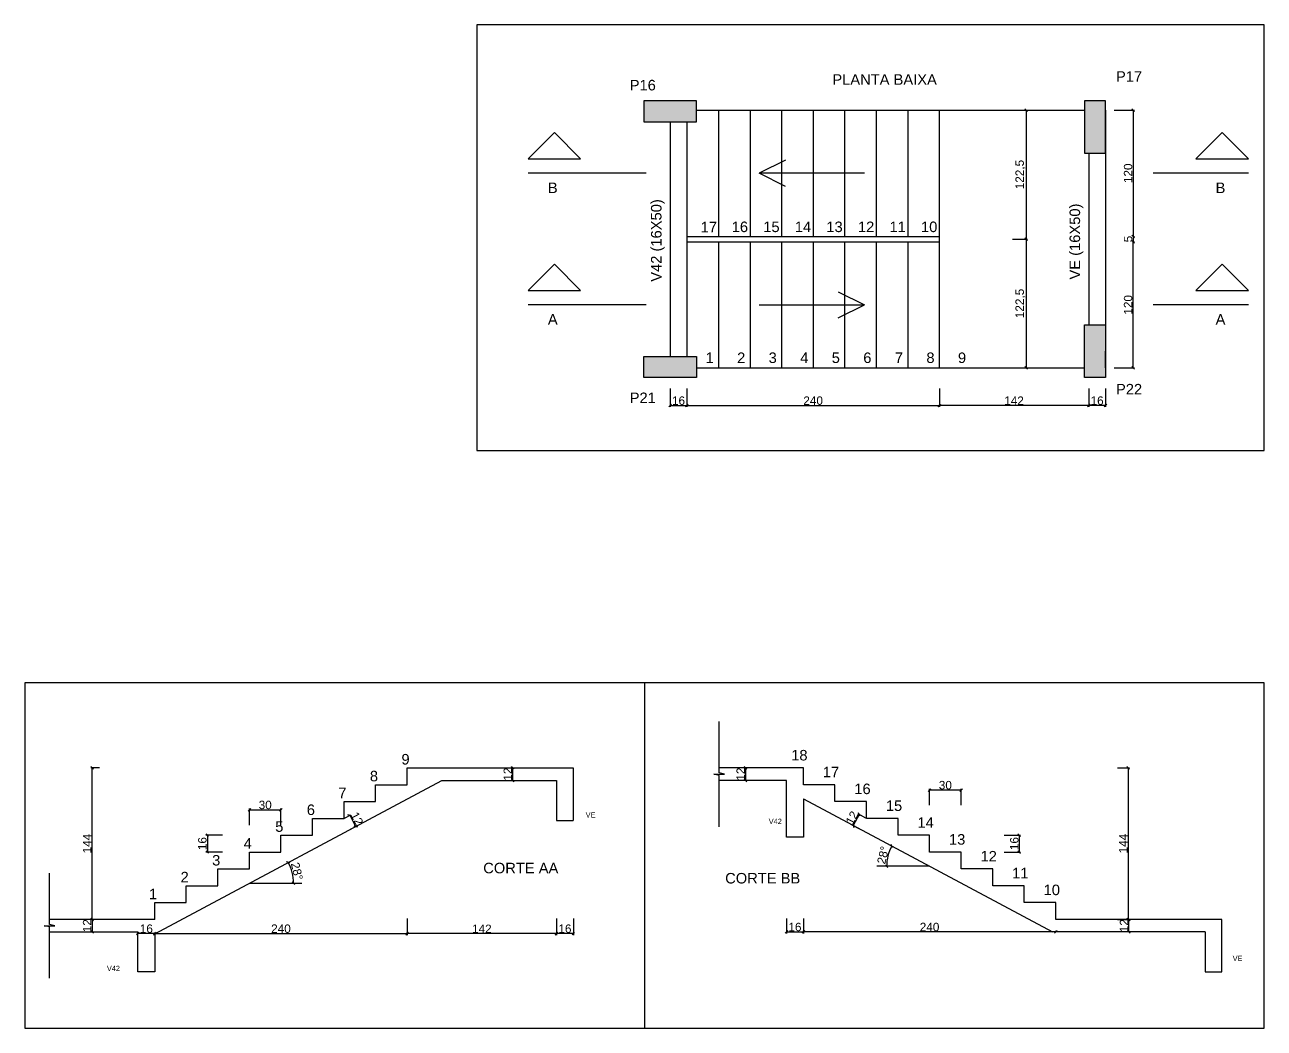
# Model space of a CAD drawing. Header units: millimetres. Extents: x 1050 to 3671, y 607 to 2550.
# Drawn here: x 1050 to 2228, y 1596 to 2550 of the extents above; entities that cross this region are included whole.
import ezdxf

# ---------------------------------------------------------------- set-up
doc = ezdxf.new("R2010")
doc.units = ezdxf.units.MM
doc.styles.get("Standard").update_dxf_attribs({"font": 'arial.ttf'})
doc.dimstyles.new('ISO-25', dxfattribs={"dimtxt": 8, "dimasz": 2.5, "dimexe": 1.25, "dimexo": 0.625, "dimtad": 1, "dimtxsty": 'Standard', "dimblk": 'OBLIQUE', "dimcen": 2.5, "dimclrd": 3, "dimclre": 3, "dimclrt": 256, "dimadec": 0, "dimazin": 0, "dimtfac": 1, "dimtmove": 0, "dimatfit": 3, "dimfxl": 1, "dimtfillclr": 2, "dimarcsym": 0})

# ---------------------------------------------------------------- blocks, each defined once
blk = doc.blocks.new('_Oblique')
at = {"color": 0, "linetype": 'ByBlock', "lineweight": -2}
blk.add_line((-0.5, -0.5), (0.5, 0.5), dxfattribs=at)
blk = doc.blocks.new('*D2')
at = {"color": 3, "lineweight": -2, "transparency": 16777216}
for p, q in [((1513.4, 1843.6), (1513.4, 1831.6)), ((1514.1, 1843.6), (1514.7, 1843.6)), ((1514.1, 1831.6), (1514.7, 1831.6))]:
    blk.add_line(p, q, dxfattribs=at)
at = {"layer": 'Defpoints', "color": 0, "transparency": 16777216}
for p in [(1513.4, 1843.6), (1513.4, 1831.6), (1513.4, 1831.6)]:
    blk.add_point(p, dxfattribs=at)
at = {"color": 3, "lineweight": -2, "transparency": 16777216, "xscale": 2.5, "yscale": 2.5, "zscale": 2.5}
for p, rotation in [((1513.4, 1843.6), 90), ((1513.4, 1831.6), 270)]:
    blk.add_blockref('_Oblique', p, dxfattribs=dict(at, rotation=rotation))
at = {"transparency": 16777216, "insert": (1508.8, 1837.6), "char_height": 8, "attachment_point": 5, "rotation": 90}
blk.add_mtext('12', dxfattribs=at)
blk = doc.blocks.new('*D3')
at = {"color": 3, "lineweight": -2, "transparency": 16777216}
for p, q in [((1353.6, 1795.9), (1359.6, 1799)), ((1358.5, 1798.5), (1364.1, 1787.9)), ((1359.3, 1785.3), (1365.2, 1788.5))]:
    blk.add_line(p, q, dxfattribs=at)
at = {"layer": 'Defpoints', "color": 0, "transparency": 16777216}
for p in [(1353.1, 1795.6), (1358.7, 1785), (1364.1, 1787.9)]:
    blk.add_point(p, dxfattribs=at)
at = {"color": 3, "lineweight": -2, "transparency": 16777216, "xscale": 2.5, "yscale": 2.5, "zscale": 2.5}
for p, rotation in [((1358.5, 1798.5), 118.072486935853), ((1364.1, 1787.9), 298.072486935853)]:
    blk.add_blockref('_Oblique', p, dxfattribs=dict(at, rotation=rotation))
at = {"transparency": 16777216, "insert": (1365.4, 1795.3), "char_height": 8, "attachment_point": 5, "rotation": 298.0725}
blk.add_mtext('12', dxfattribs=at)
blk = doc.blocks.new('*D4')
at = {"color": 3, "lineweight": -2, "transparency": 16777216}
for p, q in [((1237.5, 1779.6), (1221.8, 1779.6)), ((1223.1, 1779.6), (1223.1, 1763.6)), ((1237.5, 1763.6), (1221.8, 1763.6))]:
    blk.add_line(p, q, dxfattribs=at)
at = {"layer": 'Defpoints', "color": 0, "transparency": 16777216}
for p in [(1238.1, 1779.6), (1223.1, 1763.6), (1238.1, 1763.6)]:
    blk.add_point(p, dxfattribs=at)
at = {"color": 3, "lineweight": -2, "transparency": 16777216, "xscale": 2.5, "yscale": 2.5, "zscale": 2.5}
for p, rotation in [((1223.1, 1779.6), 90), ((1223.1, 1763.6), 270)]:
    blk.add_blockref('_Oblique', p, dxfattribs=dict(at, rotation=rotation))
at = {"transparency": 16777216, "insert": (1218.4, 1771.6), "char_height": 8, "attachment_point": 5, "rotation": 90}
blk.add_mtext('16', dxfattribs=at)
blk = doc.blocks.new('*D6')
at = {"color": 3, "lineweight": -2, "transparency": 16777216}
for p, q in [((1263.1, 1789.2), (1263.1, 1804.8)), ((1263.1, 1803.6), (1293.1, 1803.6)), ((1293.1, 1789.2), (1293.1, 1804.8))]:
    blk.add_line(p, q, dxfattribs=at)
at = {"layer": 'Defpoints', "color": 0, "transparency": 16777216}
for p in [(1293.1, 1803.6), (1263.1, 1788.6), (1293.1, 1788.6)]:
    blk.add_point(p, dxfattribs=at)
at = {"color": 3, "lineweight": -2, "transparency": 16777216, "xscale": 2.5, "yscale": 2.5, "zscale": 2.5, "rotation": 180}
blk.add_blockref('_Oblique', (1263.1, 1803.6), dxfattribs=at)
at = {"color": 3, "lineweight": -2, "transparency": 16777216, "xscale": 2.5, "yscale": 2.5, "zscale": 2.5}
blk.add_blockref('_Oblique', (1293.1, 1803.6), dxfattribs=at)
at = {"transparency": 16777216, "insert": (1278.1, 1808.3), "char_height": 8, "attachment_point": 5}
blk.add_mtext('30', dxfattribs=at)
blk = doc.blocks.new('*D11')
at = {"color": 3, "lineweight": -2, "transparency": 16777216}
for p, q in [((1120.4, 1843.6), (1112.2, 1843.6)), ((1113.5, 1699.6), (1113.5, 1843.6)), ((1120.4, 1699.6), (1112.2, 1699.6))]:
    blk.add_line(p, q, dxfattribs=at)
at = {"layer": 'Defpoints', "color": 0, "transparency": 16777216}
for p in [(1113.5, 1843.6), (1121.1, 1843.6), (1121.1, 1699.6)]:
    blk.add_point(p, dxfattribs=at)
at = {"color": 3, "lineweight": -2, "transparency": 16777216, "xscale": 2.5, "yscale": 2.5, "zscale": 2.5}
for p, rotation in [((1113.5, 1843.6), 90), ((1113.5, 1699.6), 270)]:
    blk.add_blockref('_Oblique', p, dxfattribs=dict(at, rotation=rotation))
at = {"transparency": 16777216, "insert": (1108.8, 1771.6), "char_height": 8, "attachment_point": 5, "rotation": 90}
blk.add_mtext('144', dxfattribs=at)
blk = doc.blocks.new('*D14')
at = {"color": 3, "lineweight": -2, "transparency": 16777216}
for p, q in [((1555.1, 1700.4), (1555.1, 1684.7)), ((1571.1, 1700.4), (1571.1, 1684.7)), ((1571.1, 1686), (1555.1, 1686))]:
    blk.add_line(p, q, dxfattribs=at)
at = {"layer": 'Defpoints', "color": 0, "transparency": 16777216}
for p in [(1555.1, 1701), (1571.1, 1701), (1555.1, 1686)]:
    blk.add_point(p, dxfattribs=at)
at = {"color": 3, "lineweight": -2, "transparency": 16777216, "xscale": 2.5, "yscale": 2.5, "zscale": 2.5, "rotation": 180}
blk.add_blockref('_Oblique', (1555.1, 1686), dxfattribs=at)
at = {"color": 3, "lineweight": -2, "transparency": 16777216, "xscale": 2.5, "yscale": 2.5, "zscale": 2.5}
blk.add_blockref('_Oblique', (1571.1, 1686), dxfattribs=at)
at = {"transparency": 16777216, "insert": (1563.1, 1690.7), "char_height": 8, "attachment_point": 5}
blk.add_mtext('16', dxfattribs=at)
blk = doc.blocks.new('*D15')
at = {"color": 3, "lineweight": -2, "transparency": 16777216}
for p, q in [((1413.1, 1700.4), (1413.1, 1684.7)), ((1555.1, 1700.4), (1555.1, 1684.7)), ((1555.1, 1686), (1413.1, 1686))]:
    blk.add_line(p, q, dxfattribs=at)
at = {"layer": 'Defpoints', "color": 0, "transparency": 16777216}
for p in [(1413.1, 1701), (1555.1, 1701), (1413.1, 1686)]:
    blk.add_point(p, dxfattribs=at)
at = {"color": 3, "lineweight": -2, "transparency": 16777216, "xscale": 2.5, "yscale": 2.5, "zscale": 2.5, "rotation": 180}
blk.add_blockref('_Oblique', (1413.1, 1686), dxfattribs=at)
at = {"color": 3, "lineweight": -2, "transparency": 16777216, "xscale": 2.5, "yscale": 2.5, "zscale": 2.5}
blk.add_blockref('_Oblique', (1555.1, 1686), dxfattribs=at)
at = {"transparency": 16777216, "insert": (1484.1, 1690.6), "char_height": 8, "attachment_point": 5}
blk.add_mtext('142', dxfattribs=at)
blk = doc.blocks.new('*D16')
at = {"color": 3, "lineweight": -2, "transparency": 16777216}
for p, q in [((1173.1, 1686.6), (1173.1, 1687.2)), ((1173.1, 1686), (1413.1, 1686)), ((1413.1, 1686.6), (1413.1, 1687.2))]:
    blk.add_line(p, q, dxfattribs=at)
at = {"layer": 'Defpoints', "color": 0, "transparency": 16777216}
for p in [(1173.1, 1686), (1413.1, 1686), (1413.1, 1686)]:
    blk.add_point(p, dxfattribs=at)
at = {"color": 3, "lineweight": -2, "transparency": 16777216, "xscale": 2.5, "yscale": 2.5, "zscale": 2.5, "rotation": 180}
blk.add_blockref('_Oblique', (1173.1, 1686), dxfattribs=at)
at = {"color": 3, "lineweight": -2, "transparency": 16777216, "xscale": 2.5, "yscale": 2.5, "zscale": 2.5}
blk.add_blockref('_Oblique', (1413.1, 1686), dxfattribs=at)
at = {"transparency": 16777216, "insert": (1293.1, 1690.7), "char_height": 8, "attachment_point": 5}
blk.add_mtext('240', dxfattribs=at)
blk = doc.blocks.new('*D17')
at = {"color": 3, "lineweight": -2, "transparency": 16777216}
for p, q in [((1157.1, 1686.6), (1157.1, 1687.2)), ((1173.1, 1686), (1157.1, 1686)), ((1173.1, 1686.6), (1173.1, 1687.2))]:
    blk.add_line(p, q, dxfattribs=at)
at = {"layer": 'Defpoints', "color": 0, "transparency": 16777216}
for p in [(1157.1, 1686), (1157.1, 1686), (1173.1, 1686)]:
    blk.add_point(p, dxfattribs=at)
at = {"color": 3, "lineweight": -2, "transparency": 16777216, "xscale": 2.5, "yscale": 2.5, "zscale": 2.5, "rotation": 180}
blk.add_blockref('_Oblique', (1157.1, 1686), dxfattribs=at)
at = {"color": 3, "lineweight": -2, "transparency": 16777216, "xscale": 2.5, "yscale": 2.5, "zscale": 2.5}
blk.add_blockref('_Oblique', (1173.1, 1686), dxfattribs=at)
at = {"transparency": 16777216, "insert": (1165.1, 1690.7), "char_height": 8, "attachment_point": 5}
blk.add_mtext('16', dxfattribs=at)
blk = doc.blocks.new('*D18')
at = {"color": 3, "lineweight": -2, "transparency": 16777216}
blk.add_arc((1909.8, 1750), 40.8, 151.9275, 180, dxfattribs=at)
at = {"layer": 'Defpoints', "color": 0, "transparency": 16777216}
for p in [(1789.8, 1814), (1871.2, 1763.1), (1859.8, 1750), (1909.8, 1750), (2026.8, 1687.6)]:
    blk.add_point(p, dxfattribs=at)
at = {"color": 3, "lineweight": -2, "transparency": 16777216, "xscale": 2.5, "yscale": 2.5, "zscale": 2.5}
for p, rotation in [((1873.8, 1769.2), 61.92751306414709), ((1869, 1750), 269.9999999999997)]:
    blk.add_blockref('_Oblique', p, dxfattribs=dict(at, rotation=rotation))
at = {"transparency": 16777216, "insert": (1865.6, 1760.6), "char_height": 8, "attachment_point": 5, "rotation": 76.4981}
blk.add_mtext('28°', dxfattribs=at)
blk = doc.blocks.new('*D19')
at = {"color": 3, "lineweight": -2, "transparency": 16777216}
for p, q in [((1773.8, 1700.4), (1773.8, 1686.3)), ((1789.8, 1700.4), (1789.8, 1686.3)), ((1773.8, 1687.6), (1789.8, 1687.6))]:
    blk.add_line(p, q, dxfattribs=at)
at = {"layer": 'Defpoints', "color": 0, "transparency": 16777216}
for p in [(1773.8, 1701), (1789.8, 1701), (1789.8, 1687.6)]:
    blk.add_point(p, dxfattribs=at)
at = {"color": 3, "lineweight": -2, "transparency": 16777216, "xscale": 2.5, "yscale": 2.5, "zscale": 2.5, "rotation": 180}
blk.add_blockref('_Oblique', (1773.8, 1687.6), dxfattribs=at)
at = {"color": 3, "lineweight": -2, "transparency": 16777216, "xscale": 2.5, "yscale": 2.5, "zscale": 2.5}
blk.add_blockref('_Oblique', (1789.8, 1687.6), dxfattribs=at)
at = {"transparency": 16777216, "insert": (1781.8, 1692.3), "char_height": 8, "attachment_point": 5}
blk.add_mtext('16', dxfattribs=at)
blk = doc.blocks.new('*D20')
at = {"color": 3, "lineweight": -2, "transparency": 16777216}
for p, q in [((1789.8, 1688.2), (1789.8, 1688.8)), ((2029.8, 1687.6), (1789.8, 1687.6)), ((2029.8, 1688.2), (2029.8, 1688.8))]:
    blk.add_line(p, q, dxfattribs=at)
at = {"layer": 'Defpoints', "color": 0, "transparency": 16777216}
for p in [(1789.8, 1687.6), (1789.8, 1687.6), (2029.8, 1687.6)]:
    blk.add_point(p, dxfattribs=at)
at = {"color": 3, "lineweight": -2, "transparency": 16777216, "xscale": 2.5, "yscale": 2.5, "zscale": 2.5, "rotation": 180}
blk.add_blockref('_Oblique', (1789.8, 1687.6), dxfattribs=at)
at = {"color": 3, "lineweight": -2, "transparency": 16777216, "xscale": 2.5, "yscale": 2.5, "zscale": 2.5}
blk.add_blockref('_Oblique', (2029.8, 1687.6), dxfattribs=at)
at = {"transparency": 16777216, "insert": (1909.8, 1692.3), "char_height": 8, "attachment_point": 5}
blk.add_mtext('240', dxfattribs=at)
blk = doc.blocks.new('*D21')
at = {"color": 3, "lineweight": -2, "transparency": 16777216}
for p, q in [((1980.7, 1779.6), (1996.3, 1779.6)), ((1995.1, 1779.6), (1995.1, 1763.6)), ((1980.7, 1763.6), (1996.3, 1763.6))]:
    blk.add_line(p, q, dxfattribs=at)
at = {"layer": 'Defpoints', "color": 0, "transparency": 16777216}
for p in [(1980.1, 1779.6), (1980.1, 1763.6), (1995.1, 1763.6)]:
    blk.add_point(p, dxfattribs=at)
at = {"color": 3, "lineweight": -2, "transparency": 16777216, "xscale": 2.5, "yscale": 2.5, "zscale": 2.5}
for p, rotation in [((1995.1, 1779.6), 90), ((1995.1, 1763.6), 270)]:
    blk.add_blockref('_Oblique', p, dxfattribs=dict(at, rotation=rotation))
at = {"transparency": 16777216, "insert": (1990.4, 1771.6), "char_height": 8, "attachment_point": 5, "rotation": 90}
blk.add_mtext('16', dxfattribs=at)
blk = doc.blocks.new('*D22')
at = {"color": 3, "lineweight": -2, "transparency": 16777216}
for p, q in [((1909.8, 1808), (1909.8, 1823.6)), ((1939.8, 1822.3), (1909.8, 1822.3)), ((1939.8, 1808), (1939.8, 1823.6))]:
    blk.add_line(p, q, dxfattribs=at)
at = {"layer": 'Defpoints', "color": 0, "transparency": 16777216}
for p in [(1909.8, 1822.3), (1909.8, 1807.3), (1939.8, 1807.3)]:
    blk.add_point(p, dxfattribs=at)
at = {"color": 3, "lineweight": -2, "transparency": 16777216, "xscale": 2.5, "yscale": 2.5, "zscale": 2.5, "rotation": 180}
blk.add_blockref('_Oblique', (1909.8, 1822.3), dxfattribs=at)
at = {"color": 3, "lineweight": -2, "transparency": 16777216, "xscale": 2.5, "yscale": 2.5, "zscale": 2.5}
blk.add_blockref('_Oblique', (1939.8, 1822.3), dxfattribs=at)
at = {"transparency": 16777216, "insert": (1924.8, 1827.1), "char_height": 8, "attachment_point": 5}
blk.add_mtext('30', dxfattribs=at)
blk = doc.blocks.new('*D23')
at = {"color": 3, "lineweight": -2, "transparency": 16777216}
for p, q in [((2099.3, 1687.6), (2099.3, 1699.6)), ((2099.9, 1699.6), (2100.6, 1699.6)), ((2099.9, 1687.6), (2100.6, 1687.6))]:
    blk.add_line(p, q, dxfattribs=at)
at = {"layer": 'Defpoints', "color": 0, "transparency": 16777216}
for p in [(2099.3, 1699.6), (2099.3, 1699.6), (2099.3, 1687.6)]:
    blk.add_point(p, dxfattribs=at)
at = {"color": 3, "lineweight": -2, "transparency": 16777216, "xscale": 2.5, "yscale": 2.5, "zscale": 2.5}
for p, rotation in [((2099.3, 1699.6), 90), ((2099.3, 1687.6), 270)]:
    blk.add_blockref('_Oblique', p, dxfattribs=dict(at, rotation=rotation))
at = {"transparency": 16777216, "insert": (2094.7, 1693.6), "char_height": 8, "attachment_point": 5, "rotation": 90}
blk.add_mtext('12', dxfattribs=at)
blk = doc.blocks.new('*D24')
at = {"color": 3, "lineweight": -2, "transparency": 16777216}
for p, q in [((1113.5, 1699.6), (1113.5, 1687.6)), ((1114.1, 1699.6), (1114.7, 1699.6)), ((1114.1, 1687.6), (1114.7, 1687.6))]:
    blk.add_line(p, q, dxfattribs=at)
at = {"layer": 'Defpoints', "color": 0, "transparency": 16777216}
for p in [(1113.5, 1699.6), (1113.5, 1687.6), (1113.5, 1687.6)]:
    blk.add_point(p, dxfattribs=at)
at = {"color": 3, "lineweight": -2, "transparency": 16777216, "xscale": 2.5, "yscale": 2.5, "zscale": 2.5}
for p, rotation in [((1113.5, 1699.6), 90), ((1113.5, 1687.6), 270)]:
    blk.add_blockref('_Oblique', p, dxfattribs=dict(at, rotation=rotation))
at = {"transparency": 16777216, "insert": (1108.8, 1693.6), "char_height": 8, "attachment_point": 5, "rotation": 90}
blk.add_mtext('12', dxfattribs=at)
blk = doc.blocks.new('*D25')
at = {"color": 3, "lineweight": -2, "transparency": 16777216}
for p, q in [((1842.9, 1799.2), (1837.3, 1788.7)), ((1849.3, 1795.9), (1841.8, 1799.8)), ((1843.6, 1785.3), (1836.2, 1789.2))]:
    blk.add_line(p, q, dxfattribs=at)
at = {"layer": 'Defpoints', "color": 0, "transparency": 16777216}
for p in [(1849.8, 1795.6), (1837.3, 1788.7), (1844.2, 1785)]:
    blk.add_point(p, dxfattribs=at)
at = {"color": 3, "lineweight": -2, "transparency": 16777216, "xscale": 2.5, "yscale": 2.5, "zscale": 2.5}
for p, rotation in [((1842.9, 1799.2), 61.92751306414694), ((1837.3, 1788.7), 241.927513064147)]:
    blk.add_blockref('_Oblique', p, dxfattribs=dict(at, rotation=rotation))
at = {"transparency": 16777216, "insert": (1836, 1796.1), "char_height": 8, "attachment_point": 5, "rotation": 61.9275}
blk.add_mtext('12', dxfattribs=at)
blk = doc.blocks.new('*D26')
at = {"color": 3, "lineweight": -2, "transparency": 16777216}
for p, q in [((2088.5, 1843.6), (2099.9, 1843.6)), ((2098.7, 1843.6), (2098.7, 1699.6)), ((2088.5, 1699.6), (2099.9, 1699.6))]:
    blk.add_line(p, q, dxfattribs=at)
at = {"layer": 'Defpoints', "color": 0, "transparency": 16777216}
for p in [(2087.9, 1843.6), (2087.9, 1699.6), (2098.7, 1699.6)]:
    blk.add_point(p, dxfattribs=at)
at = {"color": 3, "lineweight": -2, "transparency": 16777216, "xscale": 2.5, "yscale": 2.5, "zscale": 2.5}
for p, rotation in [((2098.7, 1843.6), 90), ((2098.7, 1699.6), 270)]:
    blk.add_blockref('_Oblique', p, dxfattribs=dict(at, rotation=rotation))
at = {"transparency": 16777216, "insert": (2094, 1771.6), "char_height": 8, "attachment_point": 5, "rotation": 90}
blk.add_mtext('144', dxfattribs=at)
blk = doc.blocks.new('*D27')
at = {"color": 3, "lineweight": -2, "transparency": 16777216}
for p, q in [((1734.8, 1843.6), (1734.8, 1831.6)), ((1735.4, 1843.6), (1736.1, 1843.6)), ((1735.4, 1831.6), (1736.1, 1831.6))]:
    blk.add_line(p, q, dxfattribs=at)
at = {"layer": 'Defpoints', "color": 0, "transparency": 16777216}
for p in [(1734.8, 1843.6), (1734.8, 1831.6), (1734.8, 1831.6)]:
    blk.add_point(p, dxfattribs=at)
at = {"color": 3, "lineweight": -2, "transparency": 16777216, "xscale": 2.5, "yscale": 2.5, "zscale": 2.5}
for p, rotation in [((1734.8, 1843.6), 90), ((1734.8, 1831.6), 270)]:
    blk.add_blockref('_Oblique', p, dxfattribs=dict(at, rotation=rotation))
at = {"transparency": 16777216, "insert": (1730.2, 1837.6), "char_height": 8, "attachment_point": 5, "rotation": 90}
blk.add_mtext('12', dxfattribs=at)
blk = doc.blocks.new('*D28')
at = {"color": 3, "lineweight": -2, "transparency": 16777216}
for p, q in [((2001.7, 2468.6), (2001.7, 2346.1)), ((2002.3, 2468.6), (2002.9, 2468.6)), ((1988.7, 2346.1), (2002.9, 2346.1))]:
    blk.add_line(p, q, dxfattribs=at)
at = {"layer": 'Defpoints', "color": 0, "transparency": 16777216}
for p in [(2001.7, 2468.6), (1988.1, 2346.1), (2001.7, 2346.1)]:
    blk.add_point(p, dxfattribs=at)
at = {"color": 3, "lineweight": -2, "transparency": 16777216, "xscale": 2.5, "yscale": 2.5, "zscale": 2.5}
for p, rotation in [((2001.7, 2468.6), 90), ((2001.7, 2346.1), 270)]:
    blk.add_blockref('_Oblique', p, dxfattribs=dict(at, rotation=rotation))
at = {"transparency": 16777216, "insert": (1996.2, 2407.4), "char_height": 8, "attachment_point": 5, "rotation": 90}
blk.add_mtext('122,5', dxfattribs=at)
blk = doc.blocks.new('*D29')
at = {"color": 3, "lineweight": -2, "transparency": 16777216}
for p, q in [((2001.7, 2346.1), (2001.7, 2223.6)), ((2002.3, 2346.1), (2002.9, 2346.1)), ((2002.3, 2223.6), (2002.9, 2223.6))]:
    blk.add_line(p, q, dxfattribs=at)
at = {"layer": 'Defpoints', "color": 0, "transparency": 16777216}
for p in [(2001.7, 2346.1), (2001.7, 2223.6), (2001.7, 2223.6)]:
    blk.add_point(p, dxfattribs=at)
at = {"color": 3, "lineweight": -2, "transparency": 16777216, "xscale": 2.5, "yscale": 2.5, "zscale": 2.5}
for p, rotation in [((2001.7, 2346.1), 90), ((2001.7, 2223.6), 270)]:
    blk.add_blockref('_Oblique', p, dxfattribs=dict(at, rotation=rotation))
at = {"transparency": 16777216, "insert": (1996.2, 2284.9), "char_height": 8, "attachment_point": 5, "rotation": 90}
blk.add_mtext('122,5', dxfattribs=at)
blk = doc.blocks.new('*D30')
at = {"color": 3, "lineweight": -2, "transparency": 16777216}
for p, q in [((1663.1, 2204.2), (1663.1, 2186.6)), ((1679.1, 2204.2), (1679.1, 2186.6)), ((1663.1, 2187.8), (1679.1, 2187.8))]:
    blk.add_line(p, q, dxfattribs=at)
at = {"layer": 'Defpoints', "color": 0, "transparency": 16777216}
for p in [(1663.1, 2204.9), (1679.1, 2204.9), (1679.1, 2187.8)]:
    blk.add_point(p, dxfattribs=at)
at = {"color": 3, "lineweight": -2, "transparency": 16777216, "xscale": 2.5, "yscale": 2.5, "zscale": 2.5, "rotation": 180}
blk.add_blockref('_Oblique', (1663.1, 2187.8), dxfattribs=at)
at = {"color": 3, "lineweight": -2, "transparency": 16777216, "xscale": 2.5, "yscale": 2.5, "zscale": 2.5}
blk.add_blockref('_Oblique', (1679.1, 2187.8), dxfattribs=at)
at = {"transparency": 16777216, "insert": (1671.1, 2192.5), "char_height": 8, "attachment_point": 5}
blk.add_mtext('16', dxfattribs=at)
blk = doc.blocks.new('*D31')
at = {"color": 3, "lineweight": -2, "transparency": 16777216}
for p, q in [((1679.1, 2204.2), (1679.1, 2186.6)), ((1919.1, 2204.2), (1919.1, 2186.6)), ((1679.1, 2187.8), (1919.1, 2187.8))]:
    blk.add_line(p, q, dxfattribs=at)
at = {"layer": 'Defpoints', "color": 0, "transparency": 16777216}
for p in [(1679.1, 2204.9), (1919.1, 2204.9), (1919.1, 2187.8)]:
    blk.add_point(p, dxfattribs=at)
at = {"color": 3, "lineweight": -2, "transparency": 16777216, "xscale": 2.5, "yscale": 2.5, "zscale": 2.5, "rotation": 180}
blk.add_blockref('_Oblique', (1679.1, 2187.8), dxfattribs=at)
at = {"color": 3, "lineweight": -2, "transparency": 16777216, "xscale": 2.5, "yscale": 2.5, "zscale": 2.5}
blk.add_blockref('_Oblique', (1919.1, 2187.8), dxfattribs=at)
at = {"transparency": 16777216, "insert": (1799.1, 2192.5), "char_height": 8, "attachment_point": 5}
blk.add_mtext('240', dxfattribs=at)
blk = doc.blocks.new('*D32')
at = {"color": 3, "lineweight": -2, "transparency": 16777216}
for p, q in [((1919.1, 2204.2), (1919.1, 2186.6)), ((2061.1, 2204.2), (2061.1, 2186.6)), ((2061.1, 2187.8), (1919.1, 2187.8))]:
    blk.add_line(p, q, dxfattribs=at)
at = {"layer": 'Defpoints', "color": 0, "transparency": 16777216}
for p in [(1919.1, 2204.9), (2061.1, 2204.9), (1919.1, 2187.8)]:
    blk.add_point(p, dxfattribs=at)
at = {"color": 3, "lineweight": -2, "transparency": 16777216, "xscale": 2.5, "yscale": 2.5, "zscale": 2.5, "rotation": 180}
blk.add_blockref('_Oblique', (1919.1, 2187.8), dxfattribs=at)
at = {"color": 3, "lineweight": -2, "transparency": 16777216, "xscale": 2.5, "yscale": 2.5, "zscale": 2.5}
blk.add_blockref('_Oblique', (2061.1, 2187.8), dxfattribs=at)
at = {"transparency": 16777216, "insert": (1990.1, 2192.5), "char_height": 8, "attachment_point": 5}
blk.add_mtext('142', dxfattribs=at)
blk = doc.blocks.new('*D33')
at = {"color": 3, "lineweight": -2, "transparency": 16777216}
for p, q in [((2061.1, 2204.2), (2061.1, 2186.6)), ((2077.1, 2204.2), (2077.1, 2186.6)), ((2077.1, 2187.8), (2061.1, 2187.8))]:
    blk.add_line(p, q, dxfattribs=at)
at = {"layer": 'Defpoints', "color": 0, "transparency": 16777216}
for p in [(2061.1, 2204.9), (2077.1, 2204.9), (2061.1, 2187.8)]:
    blk.add_point(p, dxfattribs=at)
at = {"color": 3, "lineweight": -2, "transparency": 16777216, "xscale": 2.5, "yscale": 2.5, "zscale": 2.5, "rotation": 180}
blk.add_blockref('_Oblique', (2061.1, 2187.8), dxfattribs=at)
at = {"color": 3, "lineweight": -2, "transparency": 16777216, "xscale": 2.5, "yscale": 2.5, "zscale": 2.5}
blk.add_blockref('_Oblique', (2077.1, 2187.8), dxfattribs=at)
at = {"transparency": 16777216, "insert": (2069.1, 2192.5), "char_height": 8, "attachment_point": 5}
blk.add_mtext('16', dxfattribs=at)
blk = doc.blocks.new('*D34')
at = {"color": 3, "lineweight": -2, "transparency": 16777216}
for p, q in [((2085.2, 2468.6), (2104.5, 2468.6)), ((2103.3, 2468.6), (2103.3, 2348.6)), ((2103.9, 2348.6), (2104.5, 2348.6))]:
    blk.add_line(p, q, dxfattribs=at)
at = {"layer": 'Defpoints', "color": 0, "transparency": 16777216}
for p in [(2084.6, 2468.6), (2103.3, 2348.6), (2103.3, 2348.6)]:
    blk.add_point(p, dxfattribs=at)
at = {"color": 3, "lineweight": -2, "transparency": 16777216, "xscale": 2.5, "yscale": 2.5, "zscale": 2.5}
for p, rotation in [((2103.3, 2468.6), 90), ((2103.3, 2348.6), 270)]:
    blk.add_blockref('_Oblique', p, dxfattribs=dict(at, rotation=rotation))
at = {"transparency": 16777216, "insert": (2098.6, 2408.6), "char_height": 8, "attachment_point": 5, "rotation": 90}
blk.add_mtext('120', dxfattribs=at)
blk = doc.blocks.new('*D35')
at = {"color": 3, "lineweight": -2, "transparency": 16777216}
for p, q in [((2103.3, 2348.6), (2103.3, 2343.6)), ((2103.9, 2348.6), (2104.5, 2348.6)), ((2103.9, 2343.6), (2104.5, 2343.6))]:
    blk.add_line(p, q, dxfattribs=at)
at = {"layer": 'Defpoints', "color": 0, "transparency": 16777216}
for p in [(2103.3, 2348.6), (2103.3, 2343.6), (2103.3, 2343.6)]:
    blk.add_point(p, dxfattribs=at)
at = {"color": 3, "lineweight": -2, "transparency": 16777216, "xscale": 2.5, "yscale": 2.5, "zscale": 2.5}
for p, rotation in [((2103.3, 2348.6), 90), ((2103.3, 2343.6), 270)]:
    blk.add_blockref('_Oblique', p, dxfattribs=dict(at, rotation=rotation))
at = {"transparency": 16777216, "insert": (2098.6, 2346.1), "char_height": 8, "attachment_point": 5, "rotation": 90}
blk.add_mtext('5', dxfattribs=at)
blk = doc.blocks.new('*D37')
at = {"color": 3, "lineweight": -2, "transparency": 16777216}
for p, q in [((2103.3, 2223.6), (2103.3, 2343.6)), ((2103.9, 2343.6), (2104.5, 2343.6)), ((2085.2, 2223.6), (2104.5, 2223.6))]:
    blk.add_line(p, q, dxfattribs=at)
at = {"layer": 'Defpoints', "color": 0, "transparency": 16777216}
for p in [(2103.3, 2343.6), (2103.3, 2343.6), (2084.6, 2223.6)]:
    blk.add_point(p, dxfattribs=at)
at = {"color": 3, "lineweight": -2, "transparency": 16777216, "xscale": 2.5, "yscale": 2.5, "zscale": 2.5}
for p, rotation in [((2103.3, 2343.6), 90), ((2103.3, 2223.6), 270)]:
    blk.add_blockref('_Oblique', p, dxfattribs=dict(at, rotation=rotation))
at = {"transparency": 16777216, "insert": (2098.6, 2283.6), "char_height": 8, "attachment_point": 5, "rotation": 90}
blk.add_mtext('120', dxfattribs=at)
blk = doc.blocks.new('*D65')
at = {"color": 3, "lineweight": -2, "transparency": 16777216}
blk.add_arc((1263.1, 1734), 41.9, 0, 28.0725, dxfattribs=at)
at = {"layer": 'Defpoints', "color": 0, "transparency": 16777216}
for p in [(1446.1, 1831.6), (1263.1, 1734), (1304.4, 1740.8), (1313.1, 1734), (1173.1, 1686)]:
    blk.add_point(p, dxfattribs=at)
at = {"color": 3, "lineweight": -2, "transparency": 16777216, "xscale": 2.5, "yscale": 2.5, "zscale": 2.5}
for p, rotation in [((1300, 1753.7), 118.0724869358528), ((1305, 1734), 270.0000000000002)]:
    blk.add_blockref('_Oblique', p, dxfattribs=dict(at, rotation=rotation))
at = {"transparency": 16777216, "insert": (1308.3, 1745.3), "char_height": 8, "attachment_point": 5, "rotation": 284.0362}
blk.add_mtext('28°', dxfattribs=at)

msp = doc.modelspace()

# ---------------------------------------------------------------- hatches: boundary and pattern name
h = msp.add_hatch(color=256)
h.dxf.hatch_style = 1
h.paths.add_polyline_path([(1638.074, 2457.609), (1688.074, 2457.609), (1688.074, 2477.609), (1638.074, 2477.609)])
h.paths.add_polyline_path([(1688.074, 2214.609), (1688.074, 2234.609), (1638.074, 2234.609), (1638.074, 2214.609)])
h.paths.add_polyline_path([(2057.074, 2214.609), (2077.074, 2214.609), (2077.074, 2264.609), (2057.074, 2264.609)])
h.paths.add_polyline_path([(2057.074, 2427.609), (2077.074, 2427.609), (2077.074, 2477.609), (2057.074, 2477.609)])

# ---------------------------------------------------------------- linework, layer by layer
for p, q in [((2227.984, 2549.723), (1479.37, 2549.723)), ((1479.37, 2549.723), (1479.37, 2145.179)), ((2227.984, 2145.179), (2227.984, 2549.723)), ((1688.074, 2477.609), (1638.074, 2477.609)), ((1638.074, 2477.609), (1638.074, 2457.609)), ((1688.074, 2457.609), (1688.074, 2477.609)), ((2057.074, 2477.609), (2057.074, 2427.609)), ((2077.074, 2477.609), (2057.074, 2477.609)), ((2077.074, 2427.609), (2077.074, 2477.609)), ((1688.074, 2468.609), (1919.074, 2468.609)), ((1709.074, 2468.609), (1709.074, 2348.609)), ((1739.074, 2468.609), (1739.074, 2348.609)), ((1769.074, 2468.609), (1769.074, 2348.609)), ((1799.074, 2468.609), (1799.074, 2348.609)), ((1829.074, 2468.609), (1829.074, 2348.609)), ((1859.074, 2468.609), (1859.074, 2348.609)), ((1889.074, 2468.609), (1889.074, 2348.609)), ((1919.074, 2468.609), (2057.074, 2468.609)), ((1919.074, 2468.609), (1919.074, 2223.609)), ((2077.074, 2468.609), (2077.074, 2223.609)), ((1638.074, 2457.609), (1688.074, 2457.609)), ((1663.074, 2457.609), (1663.074, 2234.609)), ((1679.074, 2457.609), (1679.074, 2234.609)), ((1553.025, 2447.232), (1528.025, 2422.232)), ((1578.025, 2422.232), (1553.025, 2447.232)), ((2187.903, 2447.232), (2162.903, 2422.232)), ((2212.903, 2422.232), (2187.903, 2447.232)), ((1528.025, 2422.232), (1578.025, 2422.232)), ((1772.872, 2421.109), (1747.872, 2408.609)), ((2057.074, 2427.609), (2077.074, 2427.609)), ((2061.074, 2427.609), (2061.074, 2264.609)), ((2162.903, 2422.232), (2212.903, 2422.232)), ((1640.247, 2408.609), (1528.025, 2408.609)), ((1847.872, 2408.609), (1747.872, 2408.609)), ((1772.872, 2396.109), (1747.872, 2408.609)), ((2212.903, 2408.609), (2122.455, 2408.609)), ((1679.074, 2348.609), (1919.074, 2348.609)), ((1679.074, 2343.609), (1919.074, 2343.609)), ((1709.074, 2343.609), (1709.074, 2223.609)), ((1739.074, 2343.609), (1739.074, 2223.609)), ((1769.074, 2343.609), (1769.074, 2223.609)), ((1799.074, 2343.609), (1799.074, 2223.609)), ((1829.074, 2343.609), (1829.074, 2223.609)), ((1859.074, 2343.609), (1859.074, 2223.609)), ((1889.074, 2343.609), (1889.074, 2223.609)), ((1553.025, 2322.232), (1528.025, 2297.232)), ((1578.025, 2297.232), (1553.025, 2322.232)), ((2187.903, 2322.232), (2162.903, 2297.232)), ((2212.903, 2297.232), (2187.903, 2322.232)), ((1528.025, 2297.232), (1578.025, 2297.232)), ((1822.872, 2296.109), (1847.872, 2283.609)), ((2162.903, 2297.232), (2212.903, 2297.232)), ((1640.247, 2283.609), (1528.025, 2283.609)), ((1747.872, 2283.609), (1847.872, 2283.609)), ((1822.872, 2271.109), (1847.872, 2283.609)), ((2212.903, 2283.609), (2122.455, 2283.609)), ((2057.074, 2214.609), (2057.074, 2264.609)), ((2057.074, 2264.609), (2077.074, 2264.609)), ((2077.074, 2264.609), (2077.074, 2214.609)), ((2077.074, 2223.609), (2077.074, 2239.609)), ((1638.074, 2234.609), (1688.074, 2234.609)), ((1638.074, 2214.609), (1638.074, 2234.609)), ((1688.074, 2234.609), (1688.074, 2214.609)), ((1688.074, 2223.609), (2057.074, 2223.609)), ((1688.074, 2214.609), (1638.074, 2214.609)), ((2077.074, 2214.609), (2057.074, 2214.609)), ((1479.37, 2145.179), (2227.984, 2145.179)), ((1638.752, 1924.229), (1638.752, 1596.158)), ((1709.802, 1838.837), (1709.802, 1887.587)), ((1413.08, 1827.587), (1413.08, 1843.587)), ((1413.08, 1843.587), (1555.08, 1843.587)), ((1555.08, 1843.587), (1555.08, 1843.587)), ((1555.08, 1843.587), (1571.08, 1843.587)), ((1571.08, 1843.587), (1571.08, 1793.587)), ((1759.802, 1843.587), (1709.802, 1843.587)), ((1714.802, 1837.587), (1709.802, 1838.837)), ((1789.802, 1843.587), (1759.802, 1843.587)), ((1789.802, 1827.587), (1789.802, 1843.587)), ((1173.08, 1685.987), (1446.08, 1831.587)), ((1383.08, 1811.587), (1383.08, 1827.587)), ((1383.08, 1827.587), (1413.08, 1827.587)), ((1446.08, 1831.587), (1555.08, 1831.537)), ((1555.08, 1831.537), (1555.08, 1793.587)), ((1704.802, 1837.587), (1714.802, 1837.587)), ((1709.802, 1836.337), (1704.802, 1837.587)), ((1709.802, 1787.587), (1709.802, 1836.337)), ((1773.802, 1831.587), (1709.802, 1831.587)), ((1773.802, 1777.587), (1773.802, 1831.587)), ((1819.802, 1827.587), (1789.802, 1827.587)), ((1819.802, 1811.587), (1819.802, 1827.587)), ((1353.08, 1795.587), (1353.08, 1811.587)), ((1353.08, 1811.587), (1383.08, 1811.587)), ((1789.802, 1813.987), (1789.802, 1777.587)), ((1789.802, 1813.987), (2026.802, 1687.587)), ((1849.802, 1811.587), (1819.802, 1811.587)), ((1849.802, 1795.587), (1849.802, 1811.587)), ((1323.08, 1779.587), (1323.08, 1795.587)), ((1323.08, 1795.587), (1353.08, 1795.587)), ((1555.08, 1793.587), (1571.08, 1793.587)), ((1879.802, 1795.587), (1849.802, 1795.587)), ((1879.802, 1779.587), (1879.802, 1795.587)), ((1293.08, 1763.587), (1293.08, 1779.587)), ((1293.08, 1779.587), (1323.08, 1779.587)), ((1909.802, 1779.587), (1879.802, 1779.587)), ((1909.802, 1763.587), (1909.802, 1779.587)), ((1789.802, 1777.587), (1773.802, 1777.587)), ((1263.08, 1747.587), (1263.08, 1763.587)), ((1263.08, 1763.587), (1293.08, 1763.587)), ((1939.802, 1763.587), (1909.802, 1763.587)), ((1939.802, 1747.587), (1939.802, 1763.587)), ((1233.08, 1731.587), (1233.08, 1747.587)), ((1233.08, 1747.587), (1263.08, 1747.587)), ((1969.802, 1747.587), (1939.802, 1747.587)), ((1969.802, 1731.587), (1969.802, 1747.587)), ((1073.08, 1694.837), (1073.08, 1743.587)), ((1203.08, 1715.587), (1203.08, 1731.587)), ((1203.08, 1731.587), (1233.08, 1731.587)), ((1999.802, 1731.587), (1969.802, 1731.587)), ((1999.802, 1715.587), (1999.802, 1731.587)), ((1173.08, 1699.587), (1173.08, 1715.587)), ((1173.08, 1715.587), (1203.08, 1715.587)), ((2029.802, 1715.587), (1999.802, 1715.587)), ((2029.802, 1699.587), (2029.802, 1715.587)), ((1173.08, 1699.587), (1073.08, 1699.587)), ((2171.802, 1699.587), (2029.802, 1699.587)), ((2187.802, 1699.587), (2171.802, 1699.587)), ((2187.802, 1649.587), (2187.802, 1699.587)), ((1068.08, 1693.587), (1078.08, 1693.587)), ((1073.08, 1692.337), (1068.08, 1693.587)), ((1078.08, 1693.587), (1073.08, 1694.837)), ((1073.08, 1643.587), (1073.08, 1692.337)), ((1073.08, 1687.587), (1157.08, 1687.587)), ((1157.08, 1649.587), (1157.08, 1687.587)), ((1173.08, 1685.987), (1173.08, 1649.587)), ((2171.802, 1687.587), (2026.802, 1687.587)), ((2171.802, 1687.587), (2171.802, 1649.587)), ((1173.08, 1649.587), (1157.08, 1649.587)), ((2171.802, 1649.587), (2187.802, 1649.587))]:
    msp.add_line(p, q)
at = {"color": 3}
for p, q in [((1909.802, 1749.987), (1859.802, 1749.987)), ((1263.08, 1733.987), (1313.08, 1733.987))]:
    msp.add_line(p, q, dxfattribs=at)
msp.add_lwpolyline([(1049.521, 1596.158), (2227.984, 1596.158), (2227.984, 1924.229), (1049.521, 1924.229)], close=True)

# ---------------------------------------------------------------- texts
at = {"attachment_point": 1}
for s, width, heights, insert, char_height in [('PLANTA BAIXA', 109.21573, [24.26], (1817.353, 2502.732), 10), ('P17', 5.43446, [0], (2087.053, 2505.601), 10), ('P16', 5.43446, [0], (1624.682, 2497.386), 10), ('B', 16.18044, [19.572], (1546.881, 2399.81), 10), ('B', 16.18044, [19.572], (2181.759, 2399.81), 10), ('17', 5.43446, [0], (1692.17, 2362.513), 10), ('16', 5.43446, [0], (1721.679, 2362.723), 10), ('15', 5.43446, [0], (1751.679, 2362.723), 10), ('14', 5.43446, [0], (1781.679, 2362.723), 10), ('13', 5.43446, [0], (1811.679, 2362.723), 10), ('12', 5.43446, [0], (1841.679, 2362.723), 10), ('11', 5.43446, [0], (1871.679, 2362.723), 10), ('10', 5.43446, [0], (1901.679, 2362.723), 10), ('A', 16.18044, [19.572], (1546.881, 2274.81), 10), ('A', 16.18044, [19.572], (2181.759, 2274.81), 10), ('1', 5.43446, [0], (1696.785, 2238.316), 10), ('2', 5.43446, [0], (1726.785, 2238.316), 10), ('3', 5.43446, [0], (1756.785, 2238.316), 10), ('4', 5.43446, [0], (1786.785, 2238.316), 10), ('5', 5.43446, [0], (1816.785, 2238.316), 10), ('6', 5.43446, [0], (1846.785, 2238.316), 10), ('7', 5.43446, [0], (1876.785, 2238.316), 10), ('8', 5.43446, [0], (1906.785, 2238.316), 10), ('9', 5.43446, [0], (1936.785, 2238.316), 10), ('P22', 5.43446, [0], (2087.053, 2208.447), 10), ('P21', 5.43446, [0], (1624.682, 2200.232), 10), ('9', 5.43446, [0], (1407.645, 1856.759), 10), ('18', 5.43446, [0], (1778.256, 1860.595), 10), ('8', 5.43446, [0], (1377.645, 1840.759), 10), ('17', 5.43446, [0], (1808.256, 1844.595), 10), ('16', 5.43446, [0], (1838.256, 1828.595), 10), ('7', 5.43446, [0], (1347.645, 1824.759), 10), ('6', 5.43446, [0], (1317.645, 1808.759), 10), ('15', 5.43446, [0], (1868.256, 1812.595), 10), ('5', 5.43446, [0], (1287.645, 1792.759), 10), ('VE', 5.43446, [0], (1582.836, 1801.363), 5), ('V42', 5.43446, [0], (1756.895, 1795.196), 5), ('14', 5.43446, [0], (1898.256, 1796.595), 10), ('13', 5.43446, [0], (1928.256, 1780.595), 10), ('4', 5.43446, [0], (1257.645, 1776.759), 10), ('3', 5.43446, [0], (1227.645, 1760.759), 10), ('12', 5.43446, [0], (1958.256, 1764.595), 10), ('2', 5.43446, [0], (1197.645, 1744.759), 10), ('CORTE AA', 75.62958, [15.869], (1485.423, 1753.361), 10), ('11', 5.43446, [0], (1988.256, 1748.595), 10), ('CORTE BB', 75.62958, [15.869], (1715.439, 1743.679), 10), ('10', 5.43446, [0], (2018.256, 1732.595), 10), ('1', 5.43446, [0], (1167.645, 1728.759), 10), ('VE', 5.43446, [0], (2198.001, 1665.011), 5), ('V42', 5.43446, [0], (1127.587, 1655.475), 5)]:
    msp.add_mtext_dynamic_manual_height_columns(s, width=width, gutter_width=12.5, heights=heights, dxfattribs=dict(at, insert=insert, char_height=char_height))
at = {"char_height": 10, "attachment_point": 1, "rotation": 90}
for s, width, insert in [('V42 (16X50)', 93.78209, (1644.917, 2305.543)), ('VE (16X50)', 75.35889, (2042.917, 2307.635))]:
    msp.add_mtext_dynamic_manual_height_columns(s, width=width, gutter_width=12.5, heights=[17.225], dxfattribs=dict(at, insert=insert))

# ---------------------------------------------------------------- dimensions: what is measured, and where the dimension line sits
for base, p1, p2, angle, picture, middle in [((2001.654, 2346.109), (2001.654, 2468.609), (1988.074, 2346.109), 90, '*D28', (1996.221, 2407.359)), ((2103.295, 2348.609), (2084.611, 2468.609), (2103.295, 2348.609), 90, '*D34', (2098.585, 2408.609)), ((2001.654, 2223.609), (2001.654, 2346.109), (2001.654, 2223.609), 90, '*D29', (1996.221, 2284.859)), ((2103.295, 2343.609), (2084.611, 2223.609), (2103.295, 2343.609), 90, '*D37', (2098.585, 2283.609)), ((1513.446, 1831.587), (1513.446, 1843.587), (1513.446, 1831.587), 90, '*D2', (1508.804, 1837.587)), ((1734.802, 1831.587), (1734.802, 1843.587), (1734.802, 1831.587), 90, '*D27', (1730.161, 1837.587)), ((2098.677, 1699.587), (2087.885, 1843.587), (2087.885, 1699.587), 90, '*D26', (2094.036, 1771.587)), ((1909.794, 1822.343), (1939.794, 1807.343), (1909.794, 1807.343), 180, '*D22', (1924.794, 1827.055)), ((1223.079, 1763.589), (1238.079, 1779.589), (1238.079, 1763.589), 90, '*D4', (1218.369, 1771.589)), ((1995.063, 1763.589), (1980.063, 1779.589), (1980.063, 1763.589), 90, '*D21', (1990.354, 1771.589)), ((1113.475, 1687.587), (1113.475, 1699.587), (1113.475, 1687.587), 90, '*D24', (1108.834, 1693.587)), ((2099.302, 1699.587), (2099.302, 1687.587), (2099.302, 1699.587), 90, '*D23', (2094.661, 1693.587))]:
    dim = msp.add_linear_dim(base=base, p1=p1, p2=p2, angle=angle, dimstyle='ISO-25')
    dim.commit()
    dim.dimension.update_dxf_attribs({"geometry": picture, "text_midpoint": middle})
for base, p1, p2, angle, picture, middle, dimtype in [((2103.295, 2343.609), (2103.295, 2348.609), (2103.295, 2343.609), 90, '*D35', (2103.295, 2346.109), 160), ((1113.475, 1843.587), (1121.071, 1699.587), (1121.071, 1843.587), 90, '*D11', (1113.475, 1771.587), 160), ((1364.103, 1787.867), (1353.08, 1795.587), (1358.727, 1784.999), 298.072487, '*D3', (1361.279, 1793.161), 161), ((1837.289, 1788.661), (1849.802, 1795.587), (1844.155, 1784.999), 241.927513, '*D25', (1840.112, 1793.955), 161)]:
    dim = msp.add_linear_dim(base=base, p1=p1, p2=p2, angle=angle, dimstyle='ISO-25')
    dim.commit()
    dim.dimension.update_dxf_attribs({"geometry": picture, "text_midpoint": middle, "dimtype": dimtype})
for base, p1, p2, picture, middle in [((1679.074, 2187.835), (1663.074, 2204.858), (1679.074, 2204.858), '*D30', (1671.074, 2192.545)), ((1919.074, 2187.835), (1679.074, 2204.858), (1919.074, 2204.858), '*D31', (1799.074, 2192.545)), ((1919.074, 2187.835), (2061.074, 2204.858), (1919.074, 2204.858), '*D32', (1990.074, 2192.477)), ((2061.074, 2187.835), (2077.074, 2204.858), (2061.074, 2204.858), '*D33', (2069.074, 2192.545)), ((1293.088, 1803.593), (1263.088, 1788.593), (1293.088, 1788.593), '*D6', (1278.088, 1808.305)), ((1413.08, 1685.987), (1555.08, 1700.987), (1413.08, 1700.987), '*D15', (1484.08, 1690.629)), ((1555.08, 1685.987), (1571.08, 1700.987), (1555.08, 1700.987), '*D14', (1563.08, 1690.697)), ((1789.802, 1687.587), (1773.802, 1700.987), (1789.802, 1700.987), '*D19', (1781.802, 1692.297)), ((1789.802, 1687.587), (2029.802, 1687.587), (1789.802, 1687.587), '*D20', (1909.802, 1692.297)), ((1157.08, 1685.987), (1173.08, 1685.987), (1157.08, 1685.987), '*D17', (1165.08, 1690.697)), ((1413.08, 1685.987), (1173.08, 1685.987), (1413.08, 1685.987), '*D16', (1293.08, 1690.697))]:
    dim = msp.add_linear_dim(base=base, p1=p1, p2=p2, dimstyle='ISO-25')
    dim.commit()
    dim.dimension.update_dxf_attribs({"geometry": picture, "text_midpoint": middle})
dim = msp.add_angular_dim_2l(base=(1304.419, 1740.8), line1=((1173.08, 1685.987), (1446.08, 1831.587)), line2=((1263.08, 1733.987), (1313.08, 1733.987)), dimstyle='ISO-25')
dim.commit()
dim.dimension.update_dxf_attribs({"geometry": '*D65', "text_midpoint": (1308.294, 1745.291)})
dim = msp.add_angular_dim_2l(base=(1871.174, 1763.074), line1=((1909.802, 1749.987), (1859.802, 1749.987)), line2=((1789.802, 1813.987), (2026.802, 1687.587)), dimstyle='ISO-25')
dim.commit()
dim.dimension.update_dxf_attribs({"geometry": '*D18', "text_midpoint": (1870.145, 1759.51), "dimtype": 162})

doc.saveas('drawing.dxf')
